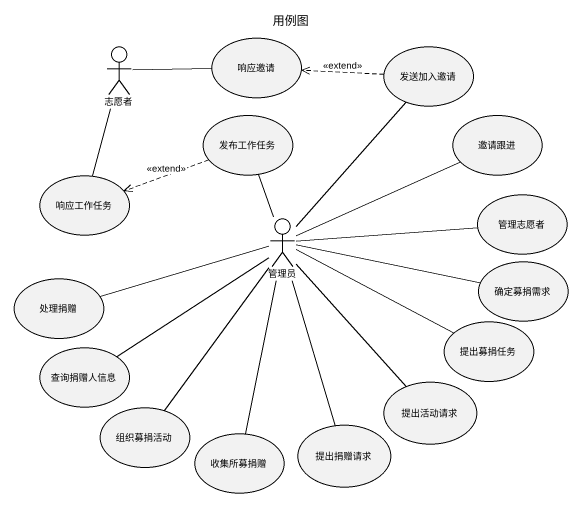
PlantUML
@startuml
title 用例图
actor 志愿者
usecase 响应邀请
usecase 发送加入邀请
usecase 发布工作任务
usecase 邀请跟进
usecase 响应工作任务
usecase 管理志愿者
actor 管理员
usecase 处理捐赠
usecase 确定募捐需求
usecase 提出募捐任务
usecase 查询捐赠人信息
usecase 组织募捐活动
usecase 提出活动请求
usecase 收集所募捐赠
usecase 提出捐赠请求
志愿者 -right- 响应邀请
志愿者 -- 响应工作任务
发送加入邀请 .left.> 响应邀请 : <<extend>>
发布工作任务 .left.> 响应工作任务 : <<extend>>
管理员 -up- 发送加入邀请
管理员 -up- 发布工作任务
管理员 -right- 邀请跟进
管理员 -right- 管理志愿者
管理员 -left- 处理捐赠
管理员 -right- 确定募捐需求
管理员 -right- 提出募捐任务
管理员 -- 查询捐赠人信息
管理员 -- 组织募捐活动
管理员 -- 提出活动请求
管理员 -- 收集所募捐赠
管理员 -- 提出捐赠请求
@enduml
